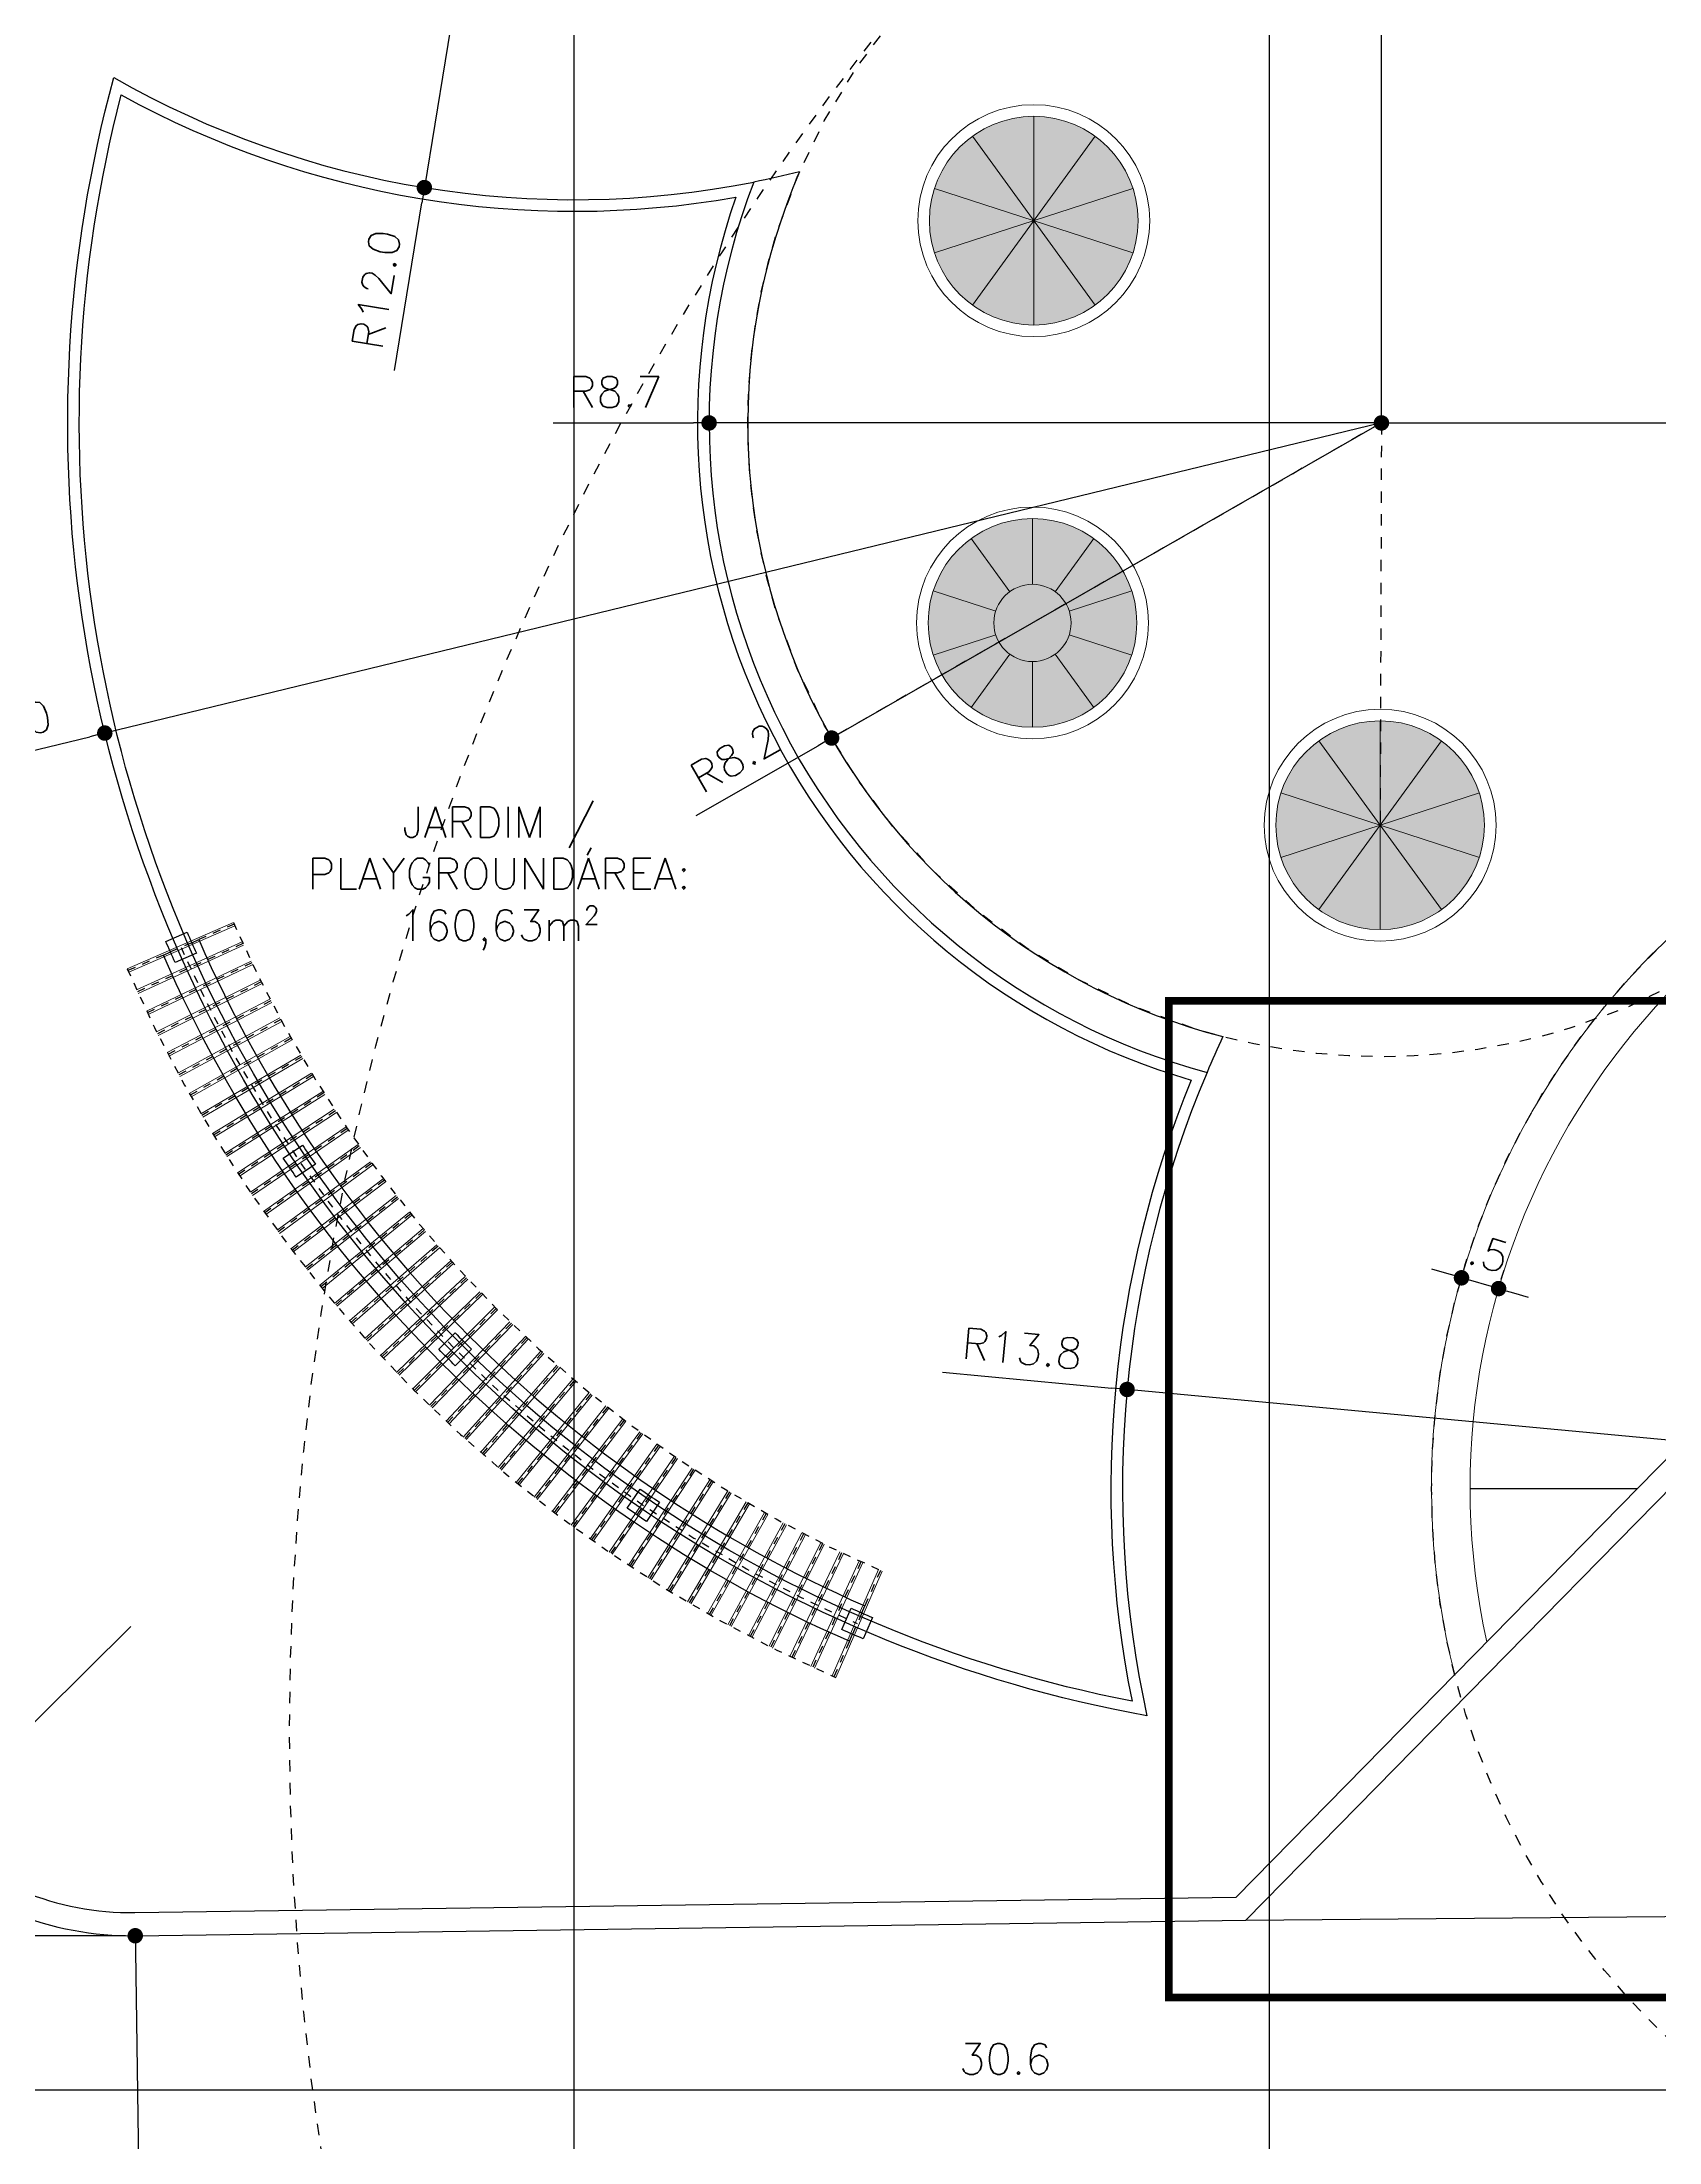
# Model space of a CAD drawing. Extents: x 387222 to 388513, y 9633222 to 9634061.
# Drawn here: x 387946.65 to 387967.58, y 9633321.31 to 9633348.48 of the extents above; entities that cross this region are included whole.
import ezdxf

# ---------------------------------------------------------------- set-up
doc = ezdxf.new("R2010")
doc.units = 0
doc.header["$LTSCALE"] = 0.04921259842519685
doc.header["$PDSIZE"] = -2.5
doc.linetypes.add('ACAD_PROJEÇÃO', pattern=[0.2, 0.1, -0.1])
doc.linetypes.add('DASHDOT', pattern=[1, 0.5, -0.25, 0, -0.25])
doc.layers.get('Defpoints').update_dxf_attribs({"color": 8})
for name, color, linetype in [('AI-Cotas', 12, 'Continuous'), ('BANCO', 2, 'Continuous'), ('Camada 1', 7, 'Continuous'), ('EIXO', 253, 'DASHDOT'), ('LIMESTONE', 8, 'Continuous'), ('MEIO-FIO', 3, 'Continuous'), ('P01', 22, 'Continuous'), ('P08', 8, 'Continuous'), ('P6', 4, 'Continuous'), ('PROJEÇÃO', 8, 'ACAD_PROJEÇÃO'), ('Texto', 2, 'Continuous')]:
    doc.layers.add(name, color=color, linetype=linetype)
doc.layers.add('ARQ_PISO', color=7, linetype='Continuous', lineweight=13)
doc.layers.add('CARAMANCHÃO', color=2, linetype='Continuous', lineweight=13)
doc.styles.add('COTA_200', font='romans.shx', dxfattribs={"height": 0.4})
doc.styles.add('RS200', font='romans.shx', dxfattribs={"height": 0.4})
doc.dimstyles.new('Cota 200', dxfattribs={"dimscale": 0.2, "dimtxt": 0.4, "dimasz": 1, "dimexe": 1.25, "dimexo": 0.625, "dimgap": 1, "dimtad": 1, "dimzin": 4, "dimdsep": 46, "dimtxsty": 'RS200', "dimblk": 'DOT', "dimcen": 0.1, "dimclrt": 2, "dimadec": 0, "dimazin": 0, "dimtfac": 1, "dimtix": 1, "dimtmove": 0, "dimatfit": 3, "dimldrblk": 'DOT', "dimfxl": 1, "dimarcsym": 0})

# ---------------------------------------------------------------- blocks, each defined once
blk = doc.blocks.new('CAR 03')
at = {"layer": 'BANCO'}
for points in [[(-2.788098243972421, 5.831404956432593, 0.1890008172445109), (5.831404955762094, -2.788098244185583)], [(5.631273666495641, -3.246298490886378, -0.1890008172567053), (-3.246298491774132, 5.631273666721419, -0.1890008172567053)]]:
    blk.add_lwpolyline(points, format="xyb", dxfattribs=at)
at = {"layer": 'CARAMANCHÃO'}
for points in [[(-2.339886883784267, 6.054453979082117), (-3.714505304407794, 5.454052390530705)], [(-2.319891432940494, 6.008626231923699), (-3.69449217536021, 5.408232364803553)], [(-2.228044049465097, 5.803116807714105), (-3.592251449357718, 5.179467733949423)], [(-2.207255746936426, 5.757643226534128), (-3.571463146829046, 5.133994152769446)], [(-2.111931898863986, 5.553723070770502), (-3.465352563594934, 4.906998630613089)], [(-2.090374417428393, 5.508609049022198), (-3.44379508215934, 4.861884608864784)], [(-1.991601593210362, 5.306336969137192), (-3.333845240646042, 4.636723656207323)], [(-1.969281149329618, 5.261595513671637), (-3.311524796765298, 4.591982200741768)], [(-1.867087831604294, 5.061029832810163), (-3.197767402743921, 4.36872074380517)], [(-1.844010861823335, 5.016673848032951), (-3.174690432962961, 4.324364759027958)], [(-1.738426519965287, 4.817872408777475), (-3.057158290466759, 4.103067180141807)], [(-1.714599678933155, 4.773914681747556), (-3.033331449434627, 4.059109453111887)], [(-1.605654759856407, 4.57693480886519), (-2.912058450689074, 3.83983956836164)], [(-1.581084918405395, 4.533388020470738), (-2.887488609238062, 3.796292779967189)], [(-1.468810838356148, 4.338286515325308), (-2.762509725580458, 3.579113816842437)], [(-1.443505081639159, 4.295163219794631), (-2.737203968863469, 3.53599052131176)], [(-1.327934216707945, 4.101996347308159), (-2.608555240032729, 3.320965111255646)], [(-1.301899842044804, 4.059308979660273), (-2.582520865369588, 3.278277743607759)], [(-1.183065519144293, 3.868132438510656), (-2.450239389494527, 3.065467888489366)], [(-1.15631003404269, 3.825893310829997), (-2.423483904392924, 3.023228760808706)], [(-1.034246521012392, 3.636762231588364), (-2.287607826991007, 2.81269583106041)], [(-1.006777640897781, 3.594983521848917), (-2.260138946876395, 2.770917121320963)], [(-0.8815201368997805, 3.407952446490526), (-2.120707450201735, 2.562721827998757)], [(-0.8533457828452811, 3.366646202281117), (-2.092533096147235, 2.521415583789349)], [(-0.724930408061482, 3.18176906183362), (-1.949586387723684, 2.315617961809039)], [(-0.6960587046341971, 3.140947194769979), (-1.920714684296399, 2.274796094745398)], [(-0.5645224898471497, 2.958277301862836), (-1.774293985276017, 2.071455491706729)], [(-0.5349617626634426, 2.91795158572495), (-1.74473325809231, 2.031129775568843)], [(-0.4003426385461353, 2.737541615962982), (-1.594880791322794, 1.830304821953177)], [(-0.3701014120015316, 2.697723677381873), (-1.56463956477819, 1.790486883372068)], [(-0.2324381982907653, 2.519625656306744), (-1.411398542753886, 1.592235499992967)], [(-0.2015251929988153, 2.480326978489757), (-1.380485537461936, 1.55293682217598)], [(-0.06085758731933311, 2.304592261090875), (-1.223900150042027, 1.357316169887781)], [(-0.02928171749226749, 2.265824176371098), (-1.192324280214962, 1.318548085168004)], [(0.1143497163429856, 2.092503441497684), (-1.032439681352116, 1.125614577904344)], [(0.1465793452225626, 2.054277127608657), (-1.000210052472539, 1.087388264015317)], [(0.2931331885047257, 1.883420355618), (-0.8370723476400599, 0.8971975408494473)], [(0.3260072824778035, 1.845746837556362), (-0.804198253666982, 0.8595240227878094)], [(0.4754412739421241, 1.677403297275305), (-0.637854486471042, 0.672130923718214)], [(0.5089503531344235, 1.640293437987566), (-0.6043454072787426, 0.6350210644304752)], [(0.6612214008928277, 1.474511671811342), (-0.4348435458377935, 0.4504796266555786)], [(0.695355802483391, 1.43797617405653), (-0.4007091442472301, 0.4139441289007664)], [(0.8504199966555461, 1.274803990498185), (-0.2280980672221631, 0.2323075719177723)], [(0.8851698773214594, 1.238853387534618), (-0.1933481865562499, 0.1963569689542055)], [(1.042982502374798, 1.078337840735912), (-0.01767766941338778, 0.01767767034471035)], [(1.078337841434404, 1.042982501909137), (0.01767766964621842, -0.0176776684820652)], [(1.238853389397264, 0.8851698767393827), (0.1963569693034515, -0.1933481860905886)], [(1.274803991545923, 0.8504199963063002), (0.232307571452111, -0.2280980665236712)], [(1.43797617504606, 0.6953558027744293), (0.4139441283768974, -0.4007091429084539)], [(1.474511673266534, 0.6612214017659426), (0.450479626597371, -0.4348435439169407)], [(1.640293438802473, 0.5089503526687622), (0.6350210628588684, -0.6043454073369503)], [(1.677403297449928, 0.4754412733018398), (0.6721309215063229, -0.6378544867038727)], [(1.845746838895138, 0.3260072804987431), (0.8595240212744102, -0.8041982538998127)], [(1.883420356782153, 0.2931331880390644), (0.8971975391614251, -0.8370723463594913)], [(2.05427712952951, 0.1465793456882238), (1.087388264480978, -1.000210052356124)], [(2.092503442778252, 0.1143497172743082), (1.125614577729721, -1.03243968077004)], [(2.265824177186005, -0.02928171865642071), (1.31854808377102, -1.192324278876185)], [(2.304592262604274, -0.06085758842527866), (1.357316169189289, -1.223900148645043)], [(2.480326978839003, -0.201525192707777), (1.552936820371542, -1.380485536530614)], [(2.519625656947028, -0.2324381973594427), (1.592235498479567, -1.41139854118228)], [(2.697723678778857, -0.370101410895586), (1.790486884128768, -1.564639562740922)], [(2.737541617185343, -0.4003426376730204), (1.830304822535254, -1.594880789518356)], [(2.917951586889103, -0.534961761906743), (2.031129773473367, -1.744733257219195)], [(2.958277303376235, -0.5645224880427122), (2.071455489960499, -1.774293983355165)], [(3.140947196807247, -0.6960587035864592), (2.274796094861813, -1.920714681968093)], [(3.181769062764943, -0.7249304074794054), (2.315617960819509, -1.949586385861039)], [(3.366646203852724, -0.8533457815647125), (2.521415583032649, -2.092533094808459)], [(3.407952447596472, -0.8815201353281736), (2.562721826776396, -2.12070744857192)], [(3.59498352376977, -1.006777640432119), (2.770917120797094, -2.260138945654035)], [(3.636762233974878, -1.0342465210706), (2.812695831002202, -2.287607826292515)], [(3.82589331176132, -1.156310034915805), (3.023228760343045, -2.423483904451132)], [(3.868132440722547, -1.183065518736839), (3.065467889304273, -2.450239388272166)], [(4.059308980766218, -1.301899842917919), (3.278277743083891, -2.582520864903927)], [(4.101996348181274, -1.327934216707945), (3.320965110498946, -2.608555238693953)], [(4.295163221540861, -1.443505080416799), (3.53599052131176, -2.7372039668262)], [(4.33828651777003, -1.468810837715864), (3.579113817540929, -2.762509724125266)], [(4.533388021343853, -1.581084918230772), (3.796292779094074, -2.887488609179854)], [(4.576934811018873, -1.605654759332538), (3.839839568769094, -2.91205845028162)], [(4.773914684075862, -1.714599678292871), (4.059109453926794, -3.033331448212266)], [(4.817872409708798, -1.738426519557834), (4.10306717955973, -3.057158289477229)], [(5.016673849720974, -1.844010861590505), (4.32436475798022, -3.174690430983901)], [(5.061029835371301, -1.86708783172071), (4.368720743630547, -3.197767401114106)], [(5.261595514370129, -1.969281148165464), (4.591982200334314, -3.311524795368314)], [(5.306336969195399, -1.991601591929793), (4.636723655159585, -3.333845239132643)], [(5.50860905071022, -2.090374417603016), (4.861884608922992, -3.443795081228018)], [(5.55372307280777, -2.111931897699833), (4.906998631020542, -3.465352561324835)], [(5.757643228280358, -2.207255745306611), (5.133994152769446, -3.571463145315647)], [(5.803116808179766, -2.228044047951698), (5.179467732668854, -3.592251447960734)], [(6.008626233611722, -2.31989143230021), (5.408232364396099, -3.694492174312472)], [(6.054453978711758, -2.33988688388631), (5.454052389075514, -3.714505301788449)]]:
    blk.add_lwpolyline(points, dxfattribs=at)
at = {"layer": 'EIXO'}
for points in [[(-2.329897997144144, 6.031536245718598), (-3.704498740204144, 5.431142376735806)], [(-2.217649897851516, 5.780380018055439), (-3.581857298442628, 5.156730942428112)], [(-2.101153157826047, 5.53116605989635), (-3.454573823197279, 4.884441619738936)], [(-1.980441370978951, 5.283966241404414), (-3.322685018996708, 4.614352928474545)], [(-1.855549346422777, 5.038851842284203), (-3.186228918144479, 4.346542749553919)], [(-1.72651309921639, 4.795893546193838), (-3.045244870183524, 4.081088315695524)], [(-1.593369838839862, 4.555161414667964), (-2.899773530254606, 3.818066174164414)], [(-1.456157959764823, 4.316724868491292), (-2.749856847454794, 3.557552168145776)], [(-1.314917029172648, 4.080652663484216), (-2.595538052904885, 3.299621427431703)], [(-1.169687776418868, 3.847012875601649), (-2.436861647118349, 3.044348323717713)], [(-1.020512080751359, 3.615872878581285), (-2.273873387137428, 2.791806474328041)], [(-0.8674329597270116, 3.387299325317144), (-2.106620273320004, 2.54206870496273)], [(-0.7104945561732166, 3.161358129233122), (-1.935150536184665, 2.295207027345896)], [(-0.5497421261388808, 2.938114445656538), (-1.759513621800579, 2.051292631775141)], [(-0.3852220251574181, 2.71763264760375), (-1.579760178166907, 1.8103958517313)], [(-0.2169816954992712, 2.499976318329573), (-1.395942040253431, 1.572586160153151)], [(-0.04506965231848881, 2.285208219662309), (-1.208112215215806, 1.33793212659657)], [(0.1304645308409818, 2.07339028455317), (-1.016324866970535, 1.10650142095983)], [(0.3095702355494723, 1.864583598449826), (-0.8206353007117286, 0.8783607799559832)], [(0.4921958136255853, 1.658848369494081), (-0.6210999469622038, 0.6535759922116995)], [(0.678288601746317, 1.456243924796581), (-0.4177763451007195, 0.4322118759155273)], [(0.8677949369885027, 1.256828689947724), (-0.2107231268892065, 0.2143322695046663)], [(1.060660171904601, 1.060660172253847), (1.164153218269348e-10, 0)], [(1.256828690471593, 0.8677949365228415), (0.2143322703777812, -0.2107231263071299)], [(1.456243924098089, 0.6782886032015085), (0.4322118775453418, -0.4177763443440199)], [(1.658848368097097, 0.492195812985301), (0.6535759922116995, -0.6210999470204115)], [(1.864583597809542, 0.3095702361315489), (0.8783607802470215, -0.8206353019922972)], [(2.073390286066569, 0.130464531481266), (1.106501421192661, -1.016324866563082)], [(2.285208219836932, -0.04506965167820454), (1.337932126538362, -1.20811221562326)], [(2.499976317805704, -0.2169816941022873), (1.572586159512866, -1.395942039787769)], [(2.717632647836581, -0.3852220233529806), (1.81039585347753, -1.579760177060962)], [(2.938114445016254, -0.5497421249747276), (2.051292631833348, -1.75951362028718)], [(3.161358129582368, -0.7104945536702871), (2.295207028044388, -1.935150535777211)], [(3.387299325549975, -0.8674329575151205), (2.542068705079146, -2.106620272621512)], [(3.615872878697701, -1.020512079820037), (2.791806476074271, -2.273873386904597)], [(3.847012876009103, -1.169687775895), (3.04434832505649, -2.436861647292972)], [(4.080652664240915, -1.314917027950287), (3.299621427024249, -2.595538053661585)], [(4.316724869422615, -1.456157958135009), (3.557552169659175, -2.749856846407056)], [(4.555161415948533, -1.593369837850332), (3.818066174164414, -2.89977353066206)], [(4.795893546601292, -1.726513098925352), (4.0810883170343, -3.045244868844748)], [(5.038851842225995, -1.855549344792962), (4.346542751125526, -3.186228917911649)], [(5.283966241462622, -1.980441369116306), (4.614352928067092, -3.322685018181801)], [(5.531166061467957, -2.101153155788779), (4.884441620262805, -3.454573823139071)], [(5.780380017880816, -2.217649895697832), (5.156730943068396, -3.581857297569513)], [(6.031536245660391, -2.329897996038198), (5.431142377026845, -3.704498738050461)]]:
    blk.add_lwpolyline(points, dxfattribs=at)
at = {"layer": 'P6'}
for points in [[(-2.819085234426893, 5.654186660423875), (-3.094016149698291, 5.534103184938431, -0.004386049286966044), (-3.214094923285302, 5.809023333713412), (-2.939164007955696, 5.929106809198856, 0.00446437469036286)], [(-1.278031603607815, 2.925665687769651), (-1.525878772314172, 2.756612943485379, -0.004386049286966044), (-1.69492489635013, 3.004450406879187), (-1.447077727585565, 3.173503151163459, 0.00446437469036286)], [(0.7429356388165615, 0.5308036040514708), (0.5307952967705205, 0.3186632618308067, -0.004386049286966044), (0.3186632624128833, 0.5307952966541052), (0.5308036044589244, 0.7429356388747692, 0.00446437469036286)], [(3.173503151396289, -1.447077728807926), (3.004450406995602, -1.694924896582961, -0.004386049286966044), (2.756612944242079, -1.525878772139549), (2.925665688642766, -1.278031604364514, 0.00446437469036286)], [(5.929106811003294, -2.939164007082582), (5.809023334702943, -3.214094921946526, -0.004386049286966044), (5.534103185927961, -3.094016147777438), (5.654186662228312, -2.819085232913494, 0.00446437469036286)]]:
    blk.add_lwpolyline(points, format="xyb", close=True, dxfattribs=at)
at = {"layer": 'PROJEÇÃO'}
for radius, start, end in [(16.20000000000009, 203.5061751408083, 246.4938248559673), (16.95000000000001, 203.5945945883296, 246.4054054077534), (17.70000000000001, 203.5136683158284, 246.4863316744765)]:
    blk.add_arc((12.51579002710059, 12.51579002663493), radius, start, end, dxfattribs=at)
blk = doc.blocks.new('_Dot')
at = {"color": 0, "linetype": 'ByBlock', "lineweight": -2}
blk.add_line((-0.5, 0), (-1, 0), dxfattribs=at)
at = {"color": 0, "linetype": 'ByBlock', "const_width": 0.5}
blk.add_lwpolyline([(-0.25, 0, 1), (0.25, 0, 1)], format="xyb", close=True, dxfattribs=at)
blk = doc.blocks.new('*D183')
at = {"layer": 'AI-Cotas', "color": 0, "lineweight": -2, "transparency": 16777216}
for p, q in [((387953.536301913, 9633358.43594064), (387951.6006003742, 9633346.593092177)), ((387951.2134600666, 9633344.224522484), (387951.5683386819, 9633346.39571137))]:
    blk.add_line(p, q, dxfattribs=at)
at = {"layer": 'Defpoints', "color": 0, "transparency": 16777216}
for p in [(387953.536301913, 9633358.43594064), (387951.6006003742, 9633346.593092177)]:
    blk.add_point(p, dxfattribs=at)
at = {"layer": 'AI-Cotas', "color": 0, "lineweight": -2, "transparency": 16777216, "xscale": 0.2, "yscale": 0.2, "zscale": 0.2, "rotation": 80.71714784179443}
blk.add_blockref('_Dot', (387951.6006003742, 9633346.593092177), dxfattribs=at)
at = {"layer": 'AI-Cotas', "color": 2, "transparency": 16777216, "insert": (387950.9800069134, 9633345.275949907), "char_height": 0.4, "attachment_point": 5, "rotation": 80.71714784179443, "style": 'RS200'}
blk.add_mtext('R12.0', dxfattribs=at)
blk = doc.blocks.new('*D198')
at = {"layer": 'AI-Cotas', "color": 0, "lineweight": -2, "transparency": 16777216}
for p, q in [((387963.9852664233, 9633343.5479335), (387956.8705960619, 9633339.470990334)), ((387955.1187840789, 9633338.4671437), (387956.6970675164, 9633339.371552695))]:
    blk.add_line(p, q, dxfattribs=at)
at = {"layer": 'Defpoints', "color": 0, "transparency": 16777216}
for p in [(387963.9852664233, 9633343.5479335), (387956.8705960619, 9633339.470990334)]:
    blk.add_point(p, dxfattribs=at)
at = {"layer": 'AI-Cotas', "color": 0, "lineweight": -2, "transparency": 16777216, "xscale": 0.2, "yscale": 0.2, "zscale": 0.2, "rotation": 29.81414593946278}
blk.add_blockref('_Dot', (387956.8705960619, 9633339.470990334), dxfattribs=at)
at = {"layer": 'AI-Cotas', "color": 2, "transparency": 16777216, "insert": (387955.622286248, 9633339.21668647), "char_height": 0.4, "attachment_point": 5, "rotation": 29.814145939462783, "style": 'RS200'}
blk.add_mtext('R8.2', dxfattribs=at)
blk = doc.blocks.new('*D201')
at = {"layer": 'AI-Cotas', "color": 0, "lineweight": -2, "transparency": 16777216}
for p, q in [((387943.8043198797, 9633322.107824568), (387943.8043198797, 9633322.232824568)), ((387944.0043198798, 9633321.982824568), (387974.2342309348, 9633321.982824568)), ((387974.4342309348, 9633322.107824568), (387974.4342309348, 9633322.232824568))]:
    blk.add_line(p, q, dxfattribs=at)
at = {"layer": 'Defpoints', "color": 0, "transparency": 16777216}
for p in [(387943.8043198797, 9633321.982824568), (387974.4342309348, 9633321.982824568), (387974.4342309348, 9633321.982824568)]:
    blk.add_point(p, dxfattribs=at)
at = {"layer": 'AI-Cotas', "color": 0, "lineweight": -2, "transparency": 16777216, "xscale": 0.2, "yscale": 0.2, "zscale": 0.2, "rotation": 180}
blk.add_blockref('_Dot', (387943.8043198797, 9633321.982824568), dxfattribs=at)
at = {"layer": 'AI-Cotas', "color": 0, "lineweight": -2, "transparency": 16777216, "xscale": 0.2, "yscale": 0.2, "zscale": 0.2}
blk.add_blockref('_Dot', (387974.4342309348, 9633321.982824568), dxfattribs=at)
at = {"layer": 'AI-Cotas', "color": 2, "transparency": 16777216, "insert": (387959.1192754073, 9633322.382824568), "char_height": 0.4, "attachment_point": 5, "style": 'RS200'}
blk.add_mtext('30.6', dxfattribs=at)
blk = doc.blocks.new('*D204')
at = {"layer": 'AI-Cotas', "color": 0, "lineweight": -2, "transparency": 16777216}
for p, q in [((387958.304475143, 9633331.266902842), (387960.4949358063, 9633331.062251717)), ((387974.4342309357, 9633329.75992638), (387960.6940685939, 9633331.04364707))]:
    blk.add_line(p, q, dxfattribs=at)
at = {"layer": 'Defpoints', "color": 0, "transparency": 16777216}
for p in [(387960.6940685939, 9633331.04364707), (387974.4342309357, 9633329.75992638)]:
    blk.add_point(p, dxfattribs=at)
at = {"layer": 'AI-Cotas', "color": 0, "lineweight": -2, "transparency": 16777216, "xscale": 0.2, "yscale": 0.2, "zscale": 0.2, "rotation": 354.6624441568018}
blk.add_blockref('_Dot', (387960.6940685939, 9633331.04364707), dxfattribs=at)
at = {"layer": 'AI-Cotas', "color": 2, "transparency": 16777216, "insert": (387959.3373483763, 9633331.572145179), "char_height": 0.4, "attachment_point": 5, "rotation": 354.66244415680177, "style": 'RS200'}
blk.add_mtext('R13.8', dxfattribs=at)
blk = doc.blocks.new('*D205')
at = {"layer": 'AI-Cotas', "color": 0, "lineweight": -2, "transparency": 16777216}
for p, q in [((387963.9855055618, 9633343.6729335), (387963.9855055618, 9633343.7979335)), ((387986.7128326783, 9633343.6729335), (387986.7128326783, 9633343.7979335)), ((387964.1855055618, 9633343.5479335), (387986.5128326783, 9633343.5479335))]:
    blk.add_line(p, q, dxfattribs=at)
at = {"layer": 'Defpoints', "color": 0, "transparency": 16777216}
for p in [(387963.9855055618, 9633343.5479335), (387986.7128326783, 9633343.5479335), (387986.7128326783, 9633343.5479335)]:
    blk.add_point(p, dxfattribs=at)
at = {"layer": 'AI-Cotas', "color": 0, "lineweight": -2, "transparency": 16777216, "xscale": 0.2, "yscale": 0.2, "zscale": 0.2, "rotation": 180}
blk.add_blockref('_Dot', (387963.9855055618, 9633343.5479335), dxfattribs=at)
at = {"layer": 'AI-Cotas', "color": 0, "lineweight": -2, "transparency": 16777216, "xscale": 0.2, "yscale": 0.2, "zscale": 0.2}
blk.add_blockref('_Dot', (387986.7128326783, 9633343.5479335), dxfattribs=at)
at = {"layer": 'AI-Cotas', "color": 2, "transparency": 16777216, "insert": (387975.3491691201, 9633343.9479335), "char_height": 0.4, "attachment_point": 5, "style": 'RS200'}
blk.add_mtext('22.7', dxfattribs=at)
blk = doc.blocks.new('*D206')
at = {"layer": 'AI-Cotas', "color": 0, "lineweight": -2, "transparency": 16777216}
for p, q in [((387963.8602664229, 9633367.23014076), (387963.7352664229, 9633367.23014076)), ((387963.9852664229, 9633343.7479335), (387963.9852664229, 9633367.030140761)), ((387963.8602664229, 9633343.5479335), (387963.7352664229, 9633343.5479335))]:
    blk.add_line(p, q, dxfattribs=at)
at = {"layer": 'Defpoints', "color": 0, "transparency": 16777216}
for p in [(387963.9852664229, 9633367.23014076), (387963.9852664229, 9633367.23014076), (387963.9852664229, 9633343.5479335)]:
    blk.add_point(p, dxfattribs=at)
at = {"layer": 'AI-Cotas', "color": 0, "lineweight": -2, "transparency": 16777216, "xscale": 0.2, "yscale": 0.2, "zscale": 0.2}
for p, rotation in [((387963.9852664229, 9633367.23014076), 90), ((387963.9852664229, 9633343.5479335), 270)]:
    blk.add_blockref('_Dot', p, dxfattribs=dict(at, rotation=rotation))
at = {"layer": 'AI-Cotas', "color": 2, "transparency": 16777216, "insert": (387963.5852664213, 9633355.38903713), "char_height": 0.4, "attachment_point": 5, "rotation": 90, "style": 'RS200'}
blk.add_mtext('23.7', dxfattribs=at)
blk = doc.blocks.new('*D207')
at = {"layer": 'AI-Cotas', "color": 0, "lineweight": -2, "transparency": 16777216}
for p, q in [((387963.9852664238, 9633343.547933508), (387947.4655538844, 9633339.53556543)), ((387945.1333591728, 9633338.969113467), (387947.2712043249, 9633339.4883611))]:
    blk.add_line(p, q, dxfattribs=at)
at = {"layer": 'Defpoints', "color": 0, "transparency": 16777216}
for p in [(387963.9852664238, 9633343.547933508), (387947.4655538844, 9633339.53556543)]:
    blk.add_point(p, dxfattribs=at)
at = {"layer": 'AI-Cotas', "color": 0, "lineweight": -2, "transparency": 16777216, "xscale": 0.2, "yscale": 0.2, "zscale": 0.2, "rotation": 13.65185328396051}
blk.add_blockref('_Dot', (387947.4655538844, 9633339.53556543), dxfattribs=at)
at = {"layer": 'AI-Cotas', "color": 2, "transparency": 16777216, "insert": (387946.0106983087, 9633339.593834236), "char_height": 0.4, "attachment_point": 5, "rotation": 13.651853283960508, "style": 'RS200'}
blk.add_mtext('R17.0', dxfattribs=at)
blk = doc.blocks.new('*D220')
at = {"layer": 'AI-Cotas', "color": 0, "lineweight": -2, "transparency": 16777216}
for p, q in [((387953.2662188042, 9633343.54793351), (387955.0852664233, 9633343.54793351)), ((387963.9852664238, 9633343.54793351), (387955.2852664233, 9633343.54793351))]:
    blk.add_line(p, q, dxfattribs=at)
at = {"layer": 'Defpoints', "color": 0, "transparency": 16777216}
for p in [(387955.2852664233, 9633343.54793351), (387963.9852664238, 9633343.54793351)]:
    blk.add_point(p, dxfattribs=at)
at = {"layer": 'AI-Cotas', "color": 0, "lineweight": -2, "transparency": 16777216, "xscale": 0.2, "yscale": 0.2, "zscale": 0.2}
blk.add_blockref('_Dot', (387955.2852664233, 9633343.54793351), dxfattribs=at)
at = {"layer": 'AI-Cotas', "color": 2, "transparency": 16777216, "insert": (387954.0757426138, 9633343.94793351), "char_height": 0.4, "attachment_point": 5, "style": 'RS200'}
blk.add_mtext('R8.7', dxfattribs=at)
blk = doc.blocks.new('*D225')
at = {"layer": 'AI-Cotas', "color": 0, "lineweight": -2, "transparency": 16777216}
for p, q in [((387947.8031580728, 9633327.975894349), (387944.9605609989, 9633325.161708515)), ((387943.5257262867, 9633323.741214715), (387944.8184311446, 9633325.020999223))]:
    blk.add_line(p, q, dxfattribs=at)
at = {"layer": 'Defpoints', "color": 0, "transparency": 16777216}
for p in [(387947.8031580728, 9633327.975894349), (387944.9605609989, 9633325.161708515)]:
    blk.add_point(p, dxfattribs=at)
at = {"layer": 'AI-Cotas', "color": 0, "lineweight": -2, "transparency": 16777216, "xscale": 0.2, "yscale": 0.2, "zscale": 0.2, "rotation": 44.71223386984256}
blk.add_blockref('_Dot', (387944.9605609989, 9633325.161708515), dxfattribs=at)
at = {"layer": 'AI-Cotas', "color": 2, "transparency": 16777216, "insert": (387943.8195952047, 9633324.595012031), "char_height": 0.4, "attachment_point": 5, "rotation": 44.712233869842564, "style": 'RS200'}
blk.add_mtext('R4.0', dxfattribs=at)
blk = doc.blocks.new('*D228')
at = {"layer": 'AI-Cotas', "color": 0, "lineweight": -2, "transparency": 16777216}
for p, q in [((387947.7343988828, 9633323.974532435), (387947.609411233, 9633323.972775295)), ((387947.8621979543, 9633323.776309336), (387947.9690320244, 9633316.177060263)), ((387947.8468557986, 9633315.975322885), (387947.7218681488, 9633315.973565746))]:
    blk.add_line(p, q, dxfattribs=at)
at = {"layer": 'Defpoints', "color": 0, "transparency": 16777216}
for p in [(387947.8593865321, 9633323.976289574), (387947.9718434479, 9633315.977080025), (387947.9718434473, 9633315.977080025)]:
    blk.add_point(p, dxfattribs=at)
at = {"layer": 'AI-Cotas', "color": 0, "lineweight": -2, "transparency": 16777216, "xscale": 0.2, "yscale": 0.2, "zscale": 0.2}
for p, rotation in [((387947.8593865315, 9633323.976289574), 90.80543985925026), ((387947.9718434473, 9633315.977080025), 270.8054398592503)]:
    blk.add_blockref('_Dot', p, dxfattribs=dict(at, rotation=rotation))
at = {"layer": 'AI-Cotas', "color": 2, "transparency": 16777216, "insert": (387948.3155754674, 9633319.982307646), "char_height": 0.4, "attachment_point": 5, "rotation": 270.80543985925027, "style": 'RS200'}
blk.add_mtext('8.0', dxfattribs=at)
blk = doc.blocks.new('*D528')
at = {"layer": 'AI-Cotas', "color": 0, "lineweight": -2, "transparency": 16777216}
for p, q in [((387943.8868904488, 9633336.682617472), (387941.6516934079, 9633336.682617472)), ((387941.9016934079, 9633324.176289573), (387941.9016934079, 9633336.482617473)), ((387947.7343865315, 9633323.976289574), (387941.6516934079, 9633323.976289574))]:
    blk.add_line(p, q, dxfattribs=at)
at = {"layer": 'Defpoints', "color": 0, "transparency": 16777216}
for p in [(387941.9016934079, 9633336.682617472), (387944.0118904488, 9633336.682617472), (387947.8593865315, 9633323.976289574)]:
    blk.add_point(p, dxfattribs=at)
at = {"layer": 'AI-Cotas', "color": 0, "lineweight": -2, "transparency": 16777216, "xscale": 0.2, "yscale": 0.2, "zscale": 0.2}
for p, rotation in [((387941.9016934079, 9633336.682617472), 90), ((387941.9016934079, 9633323.976289574), 270)]:
    blk.add_blockref('_Dot', p, dxfattribs=dict(at, rotation=rotation))
at = {"layer": 'AI-Cotas', "color": 2, "transparency": 16777216, "insert": (387941.5016934063, 9633330.329453524), "char_height": 0.4, "attachment_point": 5, "rotation": 90, "style": 'RS200'}
blk.add_mtext('12.7', dxfattribs=at)
blk = doc.blocks.new('*D577')
at = {"layer": 'AI-Cotas', "color": 0, "lineweight": -2, "transparency": 16777216}
for p, q in [((387964.8295173827, 9633332.543714726), (387964.6374229947, 9633332.599390088)), ((387965.056403006, 9633332.608078115), (387965.0912059741, 9633332.728157349)), ((387965.5366389751, 9633332.46888971), (387965.5714419442, 9633332.588968946)), ((387965.5018477417, 9633332.34885096), (387965.0216117715, 9633332.488039363)), ((387965.6939421301, 9633332.293175597), (387965.886036518, 9633332.237500235))]:
    blk.add_line(p, q, dxfattribs=at)
at = {"layer": 'Defpoints', "color": 0, "transparency": 16777216}
for p in [(387965.0216059042, 9633332.488019124), (387965.0216117715, 9633332.488039363), (387965.5018418739, 9633332.348830717)]:
    blk.add_point(p, dxfattribs=at)
at = {"layer": 'AI-Cotas', "color": 0, "lineweight": -2, "transparency": 16777216, "xscale": 0.2, "yscale": 0.2, "zscale": 0.2}
for p, rotation in [((387965.0216117715, 9633332.488039363), 343.8366484472704), ((387965.5018477417, 9633332.34885096), 163.8366484472704)]:
    blk.add_blockref('_Dot', p, dxfattribs=dict(at, rotation=rotation))
at = {"layer": 'AI-Cotas', "color": 2, "transparency": 16777216, "insert": (387965.3730804804, 9633332.802633941), "char_height": 0.4, "attachment_point": 5, "rotation": 343.8366484472704, "style": 'RS200'}
blk.add_mtext('.5', dxfattribs=at)

msp = doc.modelspace()

# ---------------------------------------------------------------- hatches: boundary and pattern name
at = {"layer": 'LIMESTONE'}
h = msp.add_hatch(color=256, dxfattribs=at)
h.dxf.hatch_style = 1
h.paths.add_polyline_path([(387959.4864637795, 9633346.164812407), (387958.2025374825, 9633345.747639464, 0.1583844403245245), (387958.6929536889, 9633345.072639463)])
h.paths.add_polyline_path([(387958.6929536889, 9633347.25698535, 0.1583844403245184), (387958.2025374825, 9633346.581985349), (387959.4864637795, 9633346.164812407)])
h.paths.add_polyline_path([(387959.4864637795, 9633346.164812407), (387960.2799738701, 9633347.25698535, 0.158384440324538), (387959.4864637795, 9633347.514812406)])
h.paths.add_polyline_path([(387960.7703900765, 9633345.747639464, 0.07870170682461895), (387960.8364637795, 9633346.164812407, 0.07870170682461643), (387960.7703900765, 9633346.581985349), (387959.4864637795, 9633346.164812407)])
h.paths.add_polyline_path([(387959.4864637795, 9633344.814812407, 0.158384440324538), (387960.2799738701, 9633345.072639463), (387959.4864637795, 9633346.164812407)])
h = msp.add_hatch(color=256, dxfattribs=at)
h.dxf.hatch_style = 1
h.paths.add_polyline_path([(387958.1856551918, 9633340.543122634, 0.1583844403245341), (387958.6760713983, 9633339.868122634), (387959.1756888627, 9633340.555787079, -0.158384440324554), (387958.9940532307, 9633340.805787079)])
h.paths.add_polyline_path([(387959.763474115, 9633340.555787079, -0.1583844403245209), (387959.4695814889, 9633340.460295577), (387959.4695814889, 9633339.610295577, 0.158384440324538), (387960.2630915794, 9633339.868122634)])
h.paths.add_polyline_path([(387959.945109747, 9633341.114804074, -0.07870170682462298), (387959.9695814889, 9633340.960295577, -0.07870170682462302), (387959.945109747, 9633340.805787079), (387960.7535077858, 9633340.543122634, 0.07870170682461643), (387960.8195814888, 9633340.960295577, 0.07870170682461643), (387960.7535077858, 9633341.377468519)])
h.paths.add_polyline_path([(387959.4695814889, 9633341.460295577, -0.1583844403245209), (387959.763474115, 9633341.364804074), (387960.2630915794, 9633342.052468518, 0.158384440324538), (387959.4695814889, 9633342.310295576)])
h.paths.add_polyline_path([(387958.9940532307, 9633341.114804074, -0.1583844403245471), (387959.1756888627, 9633341.364804074), (387958.6760713983, 9633342.052468518, 0.1583844403245366), (387958.1856551918, 9633341.377468519)])
h = msp.add_hatch(color=256, dxfattribs=at)
h.dxf.hatch_style = 1
edge = h.paths.add_edge_path()
edge.add_arc((387959.4695814889, 9633340.960295577), 0.5, 0, 360)
h = msp.add_hatch(color=256, dxfattribs=at)
h.dxf.hatch_style = 1
h.paths.add_polyline_path([(387963.9683841327, 9633338.343416668), (387962.6844578357, 9633337.926243726, 0.1583844403245245), (387963.174874042, 9633337.251243725)])
h.paths.add_polyline_path([(387963.174874042, 9633339.435589612, 0.1583844403245184), (387962.6844578357, 9633338.76058961), (387963.9683841327, 9633338.343416668)])
h.paths.add_polyline_path([(387963.9683841327, 9633338.343416668), (387964.7618942232, 9633339.435589612, 0.158384440324538), (387963.9683841327, 9633339.693416668)])
h.paths.add_polyline_path([(387965.2523104296, 9633337.926243726, 0.07870170682461895), (387965.3183841326, 9633338.343416668, 0.07870170682461643), (387965.2523104296, 9633338.76058961), (387963.9683841327, 9633338.343416668)])
h.paths.add_polyline_path([(387963.9683841327, 9633336.993416669, 0.158384440324538), (387964.7618942232, 9633337.251243725), (387963.9683841327, 9633338.343416668)])
at = {"layer": 'P01'}
h = msp.add_hatch(color=256, dxfattribs=at)
h.dxf.hatch_style = 1
h.paths.add_polyline_path([(387959.4864637795, 9633346.164812407), (387958.6929536889, 9633345.072639463, 0.1583844403245578), (387959.4864637795, 9633344.814812407)])
h.paths.add_polyline_path([(387959.4864637795, 9633346.164812407), (387958.2025374825, 9633346.581985349, 0.07870170682461641), (387958.1364637795, 9633346.164812407, 0.07870170682460889), (387958.2025374825, 9633345.747639464)])
h.paths.add_polyline_path([(387959.4864637795, 9633347.514812406, 0.1583844403245562), (387958.6929536889, 9633347.25698535), (387959.4864637795, 9633346.164812407)])
h.paths.add_polyline_path([(387960.7703900765, 9633346.581985349, 0.1583844403245367), (387960.2799738701, 9633347.25698535), (387959.4864637795, 9633346.164812407)])
h.paths.add_polyline_path([(387960.7703900765, 9633345.747639464), (387959.4864637795, 9633346.164812407), (387960.2799738701, 9633345.072639463, 0.1583844403245341)])
h = msp.add_hatch(color=256, dxfattribs=at)
h.dxf.hatch_style = 1
h.paths.add_polyline_path([(387958.6760713983, 9633339.868122634, 0.158384440324538), (387959.4695814889, 9633339.610295577), (387959.4695814889, 9633340.460295577, -0.1583844403245208), (387959.1756888627, 9633340.555787079)])
h.paths.add_polyline_path([(387958.9940532307, 9633340.805787079, -0.07870170682461622), (387958.9695814889, 9633340.960295577, -0.07870170682462302), (387958.9940532307, 9633341.114804074), (387958.1856551918, 9633341.377468519, 0.07870170682461643), (387958.1195814888, 9633340.960295577, 0.07870170682461894), (387958.1856551918, 9633340.543122634)])
h.paths.add_polyline_path([(387959.4695814889, 9633342.310295576, 0.158384440324538), (387958.6760713983, 9633342.052468518), (387959.1756888627, 9633341.364804074, -0.1583844403245209), (387959.4695814889, 9633341.460295577)])
h.paths.add_polyline_path([(387959.763474115, 9633341.364804074, -0.1583844403245471), (387959.945109747, 9633341.114804074), (387960.7535077858, 9633341.377468519, 0.1583844403245366), (387960.2630915794, 9633342.052468518)])
h.paths.add_polyline_path([(387960.2630915794, 9633339.868122634, 0.1583844403245366), (387960.7535077858, 9633340.543122634), (387959.945109747, 9633340.805787079, -0.1583844403245472), (387959.763474115, 9633340.555787079)])
h = msp.add_hatch(color=256, dxfattribs=at)
h.dxf.hatch_style = 1
h.paths.add_polyline_path([(387963.9683841327, 9633338.343416668), (387963.174874042, 9633337.251243725, 0.1583844403245578), (387963.9683841327, 9633336.993416669)])
h.paths.add_polyline_path([(387963.9683841327, 9633338.343416668), (387962.6844578357, 9633338.76058961, 0.07870170682461641), (387962.6183841326, 9633338.343416668, 0.07870170682460889), (387962.6844578357, 9633337.926243726)])
h.paths.add_polyline_path([(387963.9683841327, 9633339.693416668, 0.1583844403245562), (387963.174874042, 9633339.435589612), (387963.9683841327, 9633338.343416668)])
h.paths.add_polyline_path([(387965.2523104296, 9633338.76058961, 0.1583844403245367), (387964.7618942232, 9633339.435589612), (387963.9683841327, 9633338.343416668)])
h.paths.add_polyline_path([(387965.2523104296, 9633337.926243726), (387963.9683841327, 9633338.343416668), (387964.7618942232, 9633337.251243725, 0.1583844403245341)])

# ---------------------------------------------------------------- linework, layer by layer
at = {"layer": 'ARQ_PISO'}
for points in [[(387959.4864637795, 9633347.514812406), (387959.4864637795, 9633344.814812407)], [(387958.6929536889, 9633347.25698535), (387960.2799738701, 9633345.072639463)], [(387958.6929536889, 9633345.072639463), (387960.2799738701, 9633347.25698535)], [(387958.2025374825, 9633346.581985349), (387960.7703900765, 9633345.747639464)], [(387958.2025374825, 9633345.747639464), (387960.7703900765, 9633346.581985349)], [(387959.4695814889, 9633341.460295575), (387959.4695814889, 9633342.310295576)], [(387959.1756888627, 9633341.364804074), (387958.6760713983, 9633342.05246852)], [(387959.763474115, 9633341.364804074), (387960.2630915795, 9633342.05246852)], [(387958.9940532307, 9633341.114804074), (387958.1856551919, 9633341.377468519)], [(387959.945109747, 9633341.114804074), (387960.7535077858, 9633341.377468519)], [(387958.9940532307, 9633340.805787079), (387958.1856551919, 9633340.543122634)], [(387959.945109747, 9633340.805787079), (387960.7535077858, 9633340.543122634)], [(387959.1756888627, 9633340.555787079), (387958.6760713983, 9633339.868122634)], [(387959.4695814889, 9633340.460295577), (387959.4695814889, 9633339.610295575)], [(387959.763474115, 9633340.555787079), (387960.2630915795, 9633339.868122634)], [(387963.9683841327, 9633339.693416668), (387963.9683841327, 9633336.993416669)], [(387963.174874042, 9633339.435589612), (387964.7618942232, 9633337.251243725)], [(387963.174874042, 9633337.251243725), (387964.7618942232, 9633339.435589612)], [(387962.6844578357, 9633338.76058961), (387965.2523104296, 9633337.926243726)], [(387962.6844578357, 9633337.926243726), (387965.2523104296, 9633338.76058961)]]:
    msp.add_lwpolyline(points, dxfattribs=at)
for centre, radius in [((387959.4864637795, 9633346.164812407), 1.5), ((387959.4864637795, 9633346.164812407), 1.35), ((387959.4695814889, 9633340.960295577), 1.5), ((387959.4695814889, 9633340.960295577), 1.35), ((387959.4695814889, 9633340.960295577), 0.5), ((387963.9683841327, 9633338.343416668), 1.5), ((387963.9683841327, 9633338.343416668), 1.35)]:
    msp.add_circle(centre, radius, dxfattribs=at)
for radius, start, end in [(9.8, 106.1226056086118, 194.2025345400042), (9.3, 107.0150847167964, 192.3102086790079)]:
    msp.add_arc((387974.4342309359, 9633329.75992638), radius, start, end, dxfattribs=at)
at = {"layer": 'BANCO'}
for points in [[(387956.4562514317, 9633346.796615282, -0.01268356773483345), (387955.8622669441, 9633346.663520047, -0.007896617462394586)], [(387957.1007500627, 9633327.785844993, -0.1890008172567053), (387948.2231779044, 9633336.66341715, -0.1890008172567053)], [(387948.6813781522, 9633336.863548439, 0.1890008172445109), (387957.3008813519, 9633328.244045239)]]:
    msp.add_lwpolyline(points, format="xyb", dxfattribs=at)
for points in [[(387948.6503911617, 9633336.686330143), (387948.3754602465, 9633336.566246668, -0.004386049286966044), (387948.2553814729, 9633336.841166817), (387948.5303123882, 9633336.961250292, 0.00446437469036286)], [(387957.3985832072, 9633328.092979476), (387957.2784997309, 9633327.818048561, -0.004386049286966044), (387957.0035795821, 9633327.938127335), (387957.1236630584, 9633328.21305825, 0.00446437469036286)]]:
    msp.add_lwpolyline(points, format="xyb", close=True, dxfattribs=at)
for points in [[(387948.2231779044, 9633336.66341715), (387948.3148179525, 9633336.703443406)], [(387948.5897381011, 9633336.82352218), (387948.6813781522, 9633336.863548439)], [(387957.2608550939, 9633328.15240519), (387957.3008813519, 9633328.244045239)], [(387957.1007500627, 9633327.785844993), (387957.1407763207, 9633327.877485042)]]:
    msp.add_lwpolyline(points, dxfattribs=at)
for centre, radius, start, end in [((387963.985266424, 9633343.54793351), 8.200000000843504, 156.660368092809, 255.5193441307563), ((387974.4342309359, 9633329.75992638), 13.8, 154.9249767985496, 157.028450981243)]:
    msp.add_arc(centre, radius, start, end, dxfattribs=at)
at = {"layer": 'Camada 1'}
msp.add_lwpolyline([(387967.2963265422, 9633329.75992639), (387965.1342309359, 9633329.75992639)], dxfattribs=at)
at = {"layer": 'Defpoints'}
for points in [[(387962.5334667882, 9633358.210055321), (387962.5334667882, 9633269.689462408)], [(387953.5363019107, 9633349.435940638), (387953.5363019107, 9633276.746083703)]]:
    msp.add_lwpolyline(points, dxfattribs=at)
at = {"layer": 'MEIO-FIO'}
for points in [[(388033.2574345423, 9633353.070389614), (388033.2574345423, 9633361.825266957, 0.4078634361055881), (388029.3443447361, 9633365.824322673), (388006.5347627029, 9633366.320036005), (387987.17125106, 9633366.745662346), (387980.6188755682, 9633366.902529852), (387948.7390637675, 9633367.5304257, 0.4129226869043201), (387944.6614579695, 9633363.627602017), (387943.8043198797, 9633328.072295051, 0.4254350763585992), (387947.8593865321, 9633323.976289576), (387962.2325569923, 9633324.178354844)], [(388032.9574345423, 9633353.370389614), (388032.9574345423, 9633361.825266957, 0.4078634362052328), (388029.3378264716, 9633365.524393495), (388006.5282444383, 9633366.020106826), (387987.1643646684, 9633366.44574125), (387980.612331699, 9633366.602600556), (387948.7331561972, 9633367.230483871, 0.412922686934726), (387944.961370834, 9633363.620371964), (387944.1042327443, 9633328.065064998, 0.4254350763057252), (387947.8551693977, 9633324.276259935), (387962.1050135504, 9633324.476591421)], [(387961.7285880107, 9633335.145707462, 0.1551119491722262), (387960.9508192402, 9633326.820945427, -0.4397930933929461), (387947.583138173, 9633348.016735226, 0.1804623339900411), (387955.8622669441, 9633346.663520046, 0.4449704746422171), (387961.7285880108, 9633335.145707462)], [(388004.2434373589, 9633324.847440783), (388001.2497134284, 9633327.789021814), (388003.0018825631, 9633329.572250156), (388000.7906794179, 9633331.744939886), (387999.038510283, 9633329.96171154), (387997.25528194, 9633331.713880679), (387995.5031128053, 9633329.930652333), (387993.7198844624, 9633331.68282147), (387991.9677153276, 9633329.899593126), (387990.1844869847, 9633331.651762262), (387984.3672854572, 9633325.73144416, -0.414213562373107), (387981.9632151723, 9633325.7103239), (387980.0373285619, 9633327.602666568), (387981.7894976967, 9633329.385894908), (387979.5782945514, 9633331.558584634), (387977.8261254166, 9633329.77535629), (387976.0428970736, 9633331.527525427), (387974.2907279389, 9633329.744297085), (387972.5074995959, 9633331.49646622), (387970.7553304612, 9633329.713237876), (387968.9721021182, 9633331.46540701), (387962.105662259, 9633324.477251628)], [(388004.121813545, 9633324.546360716), (388000.825465731, 9633327.78529471), (388002.5776348657, 9633329.568523053), (388000.7944065228, 9633331.320692189), (387999.042237388, 9633329.537463844), (387997.2590090451, 9633331.28963298), (387995.5068399103, 9633329.506404636), (387993.7236115673, 9633331.258573772), (387991.9714424326, 9633329.475345429), (387990.1882140895, 9633331.227514565), (387984.5812728584, 9633325.521183865, -0.4142135623731084), (387981.7529548762, 9633325.4963365), (387979.6130808646, 9633327.59893946), (387981.3652499994, 9633329.382167805), (387979.5820216563, 9633331.134336937), (387977.8298525217, 9633329.351108598), (387976.0466241785, 9633331.103277732), (387974.2944550439, 9633329.320049386), (387972.511226701, 9633331.072218522), (387970.7590575661, 9633329.288990177), (387968.9758292232, 9633331.041159313), (387962.2325569923, 9633324.178354844)]]:
    msp.add_lwpolyline(points, format="xyb", dxfattribs=at)
msp.add_lwpolyline([(387961.5248815094, 9633335.046815578, 0.1478479826215414), (387960.7579830267, 9633327.009882176, -0.4324490675881689), (387947.6783438441, 9633347.791372672, 0.1707165740831157), (387955.630827271, 9633346.467838723, 0.4302710957295977)], format="xyb", close=True, dxfattribs=at)
at = {"layer": 'P08'}
msp.add_lwpolyline([(387962.2325569923, 9633324.178354844), (388004.1219244039, 9633324.546251789)], dxfattribs=at)
at = {"layer": 'PROJEÇÃO', "ltscale": 30}
for points in [[(387963.9852664229, 9633343.5479335), (387956.870596062, 9633339.470990334)], [(387963.9852664229, 9633343.5479335), (387963.9683841326, 9633338.343416668)]]:
    msp.add_lwpolyline(points, dxfattribs=at)
at = {"layer": 'PROJEÇÃO', "color": 1, "ltscale": 100, "const_width": 0.1}
msp.add_lwpolyline([(388006.2128326783, 9633336.070389614), (387961.2325569922, 9633336.070389614), (387961.2325569922, 9633323.178354844), (388006.2128326783, 9633323.178354844)], close=True, dxfattribs=at)
at = {"layer": 'PROJEÇÃO', "ltscale": 30}
for centre, radius in [((387985.3561070664, 9633326.616135495), 35.5), ((387963.9852664229, 9633343.5479335), 8.2), ((387974.4342309353, 9633329.759926377), 9.8)]:
    msp.add_circle(centre, radius, dxfattribs=at)

# ---------------------------------------------------------------- block references
at = {"layer": 'Camada 1'}
msp.add_blockref('CAR 03', (387951.4694763962, 9633331.032143483), dxfattribs=at)

# ---------------------------------------------------------------- texts
at = {"layer": 'Texto', "insert": (387952.5662190406, 9633337.654898904), "char_height": 0.4, "attachment_point": 5, "style": 'COTA_200'}
msp.add_mtext_dynamic_manual_height_columns('JARDIM / PLAYGROUNDÁREA: 160,63m² ', width=5.8627702961262, gutter_width=2.5, heights=[0], dxfattribs=at)

# ---------------------------------------------------------------- dimensions: what is measured, and where the dimension line sits
at = {"layer": 'AI-Cotas'}
for p1, p2, distance, picture, middle in [((387963.9852664229, 9633343.5479335), (387963.9852664229, 9633367.23014076), 0, '*D206', (387963.5852664213, 9633355.38903713)), ((387965.5018418742, 9633332.348830715), (387965.0216059037, 9633332.48801912), -2.1076510870762106e-05, '*D577', (387965.3730804804, 9633332.802633941)), ((387947.8593865321, 9633323.976289574), (387947.9718434479, 9633315.977080025), -5.820190858353093e-10, '*D228', (387948.3155754674, 9633319.982307646))]:
    dim = msp.add_aligned_dim(p1=p1, p2=p2, distance=distance, dimstyle='Cota 200', override={"dimdec": 1}, dxfattribs=at)
    dim.commit()
    dim.dimension.update_dxf_attribs({"geometry": picture, "text_midpoint": middle})
for center, mpoint, picture, middle in [((387953.536301913, 9633358.43594064), (387951.6006003742, 9633346.593092177), '*D183', (387950.9800069134, 9633345.275949907)), ((387963.9852664238, 9633343.54793351), (387955.2852664233, 9633343.54793351), '*D220', (387954.0757426138, 9633343.94793351)), ((387963.9852664238, 9633343.547933508), (387947.4655538844, 9633339.53556543), '*D207', (387946.0106983087, 9633339.593834236)), ((387963.9852664233, 9633343.5479335), (387956.8705960619, 9633339.470990334), '*D198', (387955.622286248, 9633339.21668647)), ((387974.4342309357, 9633329.75992638), (387960.6940685939, 9633331.04364707), '*D204', (387959.3373483763, 9633331.572145179)), ((387947.8031580728, 9633327.975894349), (387944.9605609989, 9633325.161708515), '*D225', (387943.8195952047, 9633324.595012031))]:
    dim = msp.add_radius_dim(center=center, mpoint=mpoint, dimstyle='Cota 200', override={"dimdec": 1}, dxfattribs=at)
    dim.commit()
    dim.dimension.update_dxf_attribs({"geometry": picture, "text_midpoint": middle})
for base, p1, p2, picture, middle in [((387986.7128326783, 9633343.5479335), (387963.9855055618, 9633343.5479335), (387986.7128326783, 9633343.5479335), '*D205', (387975.3491691201, 9633343.9479335)), ((387974.4342309348, 9633321.982824568), (387943.8043198797, 9633321.982824568), (387974.4342309348, 9633321.982824568), '*D201', (387959.1192754073, 9633322.382824568))]:
    dim = msp.add_linear_dim(base=base, p1=p1, p2=p2, dimstyle='Cota 200', override={"dimdec": 1}, dxfattribs=at)
    dim.commit()
    dim.dimension.update_dxf_attribs({"geometry": picture, "text_midpoint": middle})
dim = msp.add_linear_dim(base=(387941.9016934079, 9633336.682617472), p1=(387947.8593865315, 9633323.976289574), p2=(387944.0118904488, 9633336.682617472), angle=90, dimstyle='Cota 200', override={"dimdec": 1}, dxfattribs=at)
dim.commit()
dim.dimension.update_dxf_attribs({"geometry": '*D528', "text_midpoint": (387941.5016934063, 9633330.329453524)})

doc.saveas('drawing.dxf')
